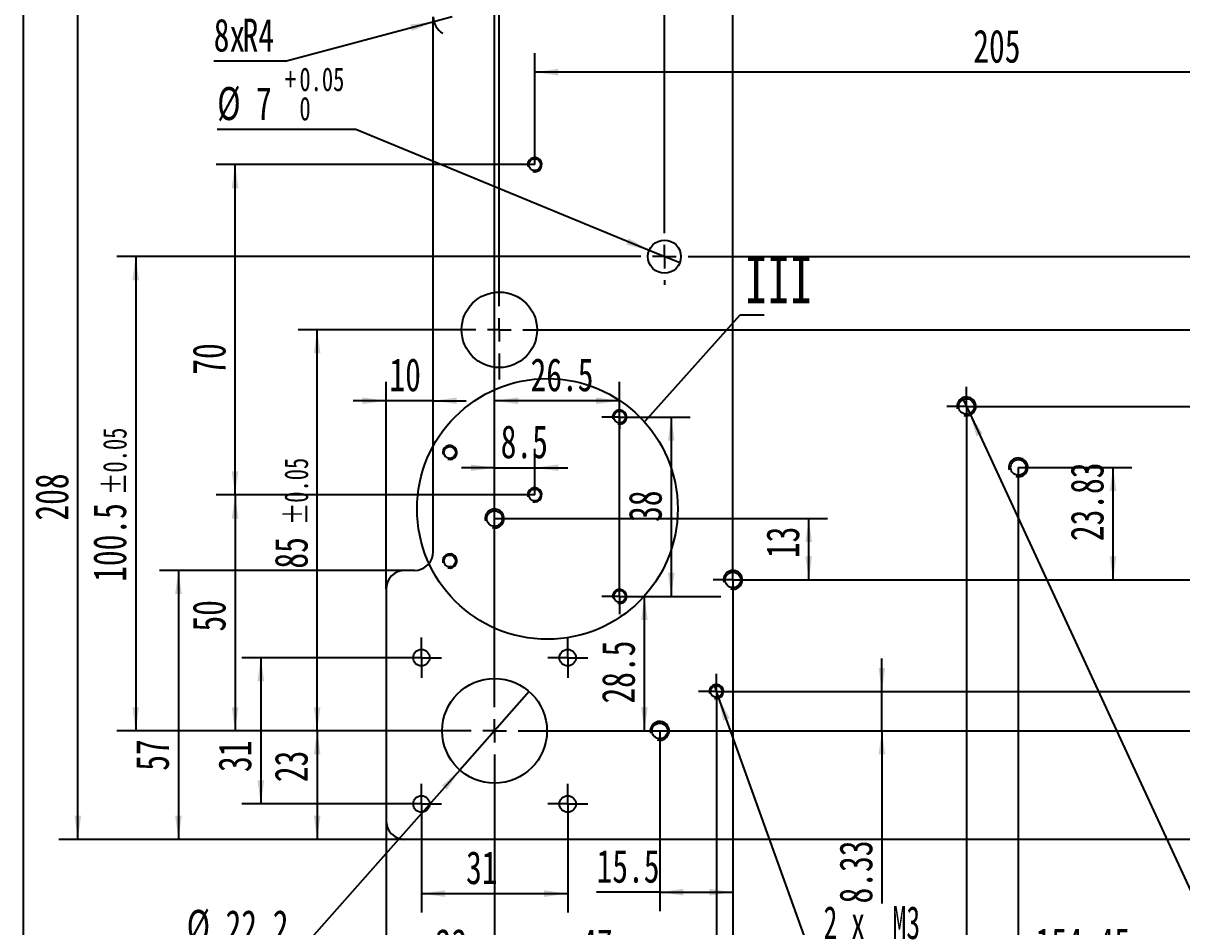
# Model space of a CAD drawing. Extents: x 10 to 515, y -34 to 231.
# Drawn here: x 14.2 to 137, y 54.6 to 150.4 of the extents above; entities that cross this region are included whole.
import ezdxf

# ---------------------------------------------------------------- set-up
doc = ezdxf.new("R2010")
doc.units = 0
doc.linetypes.add('SLD-SOLID', pattern=[0])
doc.layers.get('0').update_dxf_attribs({"linetype": 'CONTINUOUS'})
for name, color, linetype in [('FORMAT', 7, 'SLD-SOLID'), ('细实线层', 7, 'SLD-SOLID'), ('轮廓实线层', 7, 'SLD-SOLID')]:
    doc.layers.add(name, color=color, linetype=linetype)
doc.styles.add('SLDTEXTSTYLE1', font='TXT', dxfattribs={"width": 0.7})
doc.styles.add('SLDTEXTSTYLE27', font='TXT', dxfattribs={"width": 0.614286})
doc.dimstyles.new('SLDDIMSTYLE1', dxfattribs={"dimtxt": 3.5, "dimasz": 2.5, "dimexe": 0, "dimexo": 0.0625, "dimgap": 0.875, "dimtad": 2, "dimlfac": 2, "dimrnd": 1e-09, "dimzin": 12, "dimtxsty": 'SLDTEXTSTYLE1', "dimsah": 1, "dimcen": 0.09, "dimazin": 3, "dimtfac": 1, "dimtofl": 0, "dimtmove": 0, "dimatfit": 3, "dimtolj": 1, "dimtzin": 12})
doc.dimstyles.new('SLDDIMSTYLE10', dxfattribs={"dimtxt": 0.18, "dimasz": 2.5, "dimexe": 0, "dimexo": 0.0625, "dimgap": 0, "dimtad": 0, "dimtih": 1, "dimtoh": 1, "dimdec": 0, "dimrnd": 1e-09, "dimzin": 0, "dimtxsty": 'STANDARD', "dimblk1": 'NONE', "dimblk2": 'NONE', "dimsah": 1, "dimcen": 0.09, "dimazin": 3, "dimtfac": 2.5, "dimtdec": 0, "dimtofl": 0, "dimtmove": 0, "dimatfit": 3, "dimtolj": 1, "dimtzin": 0})
doc.dimstyles.new('SLDDIMSTYLE2', dxfattribs={"dimtxt": 3.5, "dimasz": 2.5, "dimexe": 0, "dimexo": 0.0625, "dimgap": 0.875, "dimtad": 2, "dimlfac": 2, "dimrnd": 1e-09, "dimzin": 12, "dimtxsty": 'SLDTEXTSTYLE1', "dimsah": 1, "dimcen": 0.09, "dimazin": 3, "dimtfac": 1, "dimtmove": 0, "dimatfit": 3, "dimtolj": 1, "dimtzin": 12})
doc.dimstyles.new('SLDDIMSTYLE3', dxfattribs={"dimtxt": 3.5, "dimasz": 2.5, "dimexe": 0, "dimexo": 0.0625, "dimgap": 0.875, "dimtad": 2, "dimlfac": 2, "dimrnd": 1e-09, "dimzin": 12, "dimtxsty": 'SLDTEXTSTYLE1', "dimsah": 1, "dimcen": 0.09, "dimazin": 3, "dimtol": 1, "dimtp": 0.05, "dimtm": 0.05, "dimtfac": 1, "dimtofl": 0, "dimtmove": 0, "dimatfit": 3, "dimtolj": 1})
doc.dimstyles.new('SLDDIMSTYLE4', dxfattribs={"dimtxt": 3.5, "dimasz": 2.5, "dimexe": 0, "dimexo": 0.0625, "dimgap": 0.875, "dimtad": 0, "dimtih": 1, "dimtoh": 1, "dimdec": 6, "dimlfac": 2, "dimrnd": 1e-09, "dimzin": 12, "dimtxsty": 'SLDTEXTSTYLE1', "dimblk1": 'NONE', "dimsah": 1, "dimcen": 0, "dimazin": 3, "dimtfac": 1, "dimtmove": 0, "dimatfit": 3, "dimtolj": 1, "dimtzin": 12})
doc.dimstyles.new('SLDDIMSTYLE6', dxfattribs={"dimtxt": 3.5, "dimasz": 2.5, "dimexe": 0, "dimexo": 0.0625, "dimgap": 0.875, "dimtad": 0, "dimtih": 1, "dimtoh": 1, "dimlfac": 2, "dimrnd": 1e-09, "dimzin": 12, "dimtxsty": 'SLDTEXTSTYLE1', "dimblk1": 'NONE', "dimsah": 1, "dimcen": 0, "dimazin": 3, "dimtfac": 1, "dimtmove": 0, "dimatfit": 3, "dimtolj": 1, "dimtzin": 12})
doc.dimstyles.new('SLDDIMSTYLE7', dxfattribs={"dimtxt": 3.5, "dimasz": 2.5, "dimexe": 0, "dimexo": 0.0625, "dimgap": 0.875, "dimtad": 0, "dimtih": 1, "dimtoh": 1, "dimlfac": 2, "dimrnd": 1e-09, "dimzin": 12, "dimtxsty": 'SLDTEXTSTYLE1', "dimblk1": 'NONE', "dimsah": 1, "dimcen": 0, "dimazin": 3, "dimtol": 1, "dimtp": 0.05, "dimtfac": 1, "dimtmove": 0, "dimatfit": 3, "dimtolj": 1})
doc.dimstyles.new('SLDDIMSTYLE8', dxfattribs={"dimtxt": 3.5, "dimasz": 2.5, "dimexe": 0, "dimexo": 0.0625, "dimgap": 0.875, "dimtad": 2, "dimlfac": 2, "dimrnd": 1e-09, "dimzin": 12, "dimtxsty": 'SLDTEXTSTYLE1', "dimsah": 1, "dimcen": 0.09, "dimazin": 3, "dimtol": 1, "dimtp": 0.05, "dimtm": 0.05, "dimtfac": 1, "dimtmove": 0, "dimatfit": 3, "dimtolj": 1})
doc.dimstyles.new('SLDDIMSTYLE9', dxfattribs={"dimtxt": 3.5, "dimasz": 2.5, "dimexe": 0, "dimexo": 0.0625, "dimgap": 0.875, "dimtad": 0, "dimtih": 1, "dimtoh": 1, "dimlfac": 2, "dimrnd": 1e-09, "dimzin": 12, "dimtxsty": 'SLDTEXTSTYLE1', "dimsah": 1, "dimcen": 0, "dimazin": 3, "dimtfac": 1, "dimtofl": 0, "dimtmove": 0, "dimatfit": 3, "dimtolj": 1, "dimtzin": 12})

# ---------------------------------------------------------------- blocks, each defined once
blk = doc.blocks.new('_D_4')
at = {"layer": 'FORMAT'}
for p, q in [((52.64, 65.9), (52.64, 30.48)), ((181.64, 65.9), (181.64, 30.48)), ((52.64, 32.48), (181.64, 32.48))]:
    blk.add_line(p, q, dxfattribs=at)
for points in [[(52.64, 32.48), (55.14, 32.13), (55.14, 32.83)], [(181.64, 32.48), (179.14, 32.83), (179.14, 32.13)]]:
    blk.add_solid(points, dxfattribs=at)
at = {"layer": 'FORMAT', "insert": (105, 36.99), "char_height": 3.5, "attachment_point": 1, "style": 'SLDTEXTSTYLE1'}
blk.add_mtext('258', dxfattribs=at)
blk = doc.blocks.new('_D_5')
at = {"layer": 'FORMAT'}
for p, q in [((74.47, 167.9), (17.98, 167.9)), ((19.98, 63.9), (19.98, 167.9)), ((54.64, 63.9), (17.98, 63.9))]:
    blk.add_line(p, q, dxfattribs=at)
for points in [[(19.98, 167.9), (19.63, 165.4), (20.33, 165.4)], [(19.98, 63.9), (20.33, 66.4), (19.63, 66.4)]]:
    blk.add_solid(points, dxfattribs=at)
at = {"layer": 'FORMAT', "insert": (15.47, 97.68), "char_height": 3.5, "attachment_point": 1, "rotation": 90, "style": 'SLDTEXTSTYLE1'}
blk.add_mtext('208', dxfattribs=at)
blk = doc.blocks.new('_D_6')
at = {"layer": 'FORMAT'}
for p, q in [((54.64, 92.4), (28.64, 92.4)), ((30.64, 92.4), (30.64, 63.9)), ((54.64, 63.9), (28.64, 63.9))]:
    blk.add_line(p, q, dxfattribs=at)
for points in [[(30.64, 92.4), (30.29, 89.9), (30.99, 89.9)], [(30.64, 63.9), (30.99, 66.4), (30.29, 66.4)]]:
    blk.add_solid(points, dxfattribs=at)
at = {"layer": 'FORMAT', "insert": (26.13, 71.17), "char_height": 3.5, "attachment_point": 1, "rotation": 90, "style": 'SLDTEXTSTYLE1'}
blk.add_mtext('57', dxfattribs=at)
blk = doc.blocks.new('_D_7')
at = {"layer": 'FORMAT'}
for p, q in [((56.39, 65.52), (56.39, 56.15)), ((71.89, 65.52), (71.89, 56.15)), ((56.39, 58.15), (71.89, 58.15))]:
    blk.add_line(p, q, dxfattribs=at)
for points in [[(56.39, 58.15), (58.89, 57.8), (58.89, 58.5)], [(71.89, 58.15), (69.39, 58.5), (69.39, 57.8)]]:
    blk.add_solid(points, dxfattribs=at)
at = {"layer": 'FORMAT', "insert": (61.12, 62.66), "char_height": 3.5, "attachment_point": 1, "style": 'SLDTEXTSTYLE1'}
blk.add_mtext('31', dxfattribs=at)
blk = doc.blocks.new('_D_8')
at = {"layer": 'FORMAT'}
for p, q in [((54.27, 83.15), (37.37, 83.15)), ((39.37, 83.15), (39.37, 67.65)), ((54.27, 67.65), (37.37, 67.65))]:
    blk.add_line(p, q, dxfattribs=at)
for points in [[(39.37, 83.15), (39.02, 80.65), (39.72, 80.65)], [(39.37, 67.65), (39.72, 70.15), (39.02, 70.15)]]:
    blk.add_solid(points, dxfattribs=at)
at = {"layer": 'FORMAT', "insert": (34.86, 71.04), "char_height": 3.5, "attachment_point": 1, "rotation": 90, "style": 'SLDTEXTSTYLE1'}
blk.add_mtext('31', dxfattribs=at)
blk = doc.blocks.new('_D_9')
at = {"layer": 'FORMAT'}
for p, q in [((52.64, 90.4), (52.64, 112.38)), ((52.64, 110.38), (49.14, 110.38)), ((57.64, 110.38), (52.64, 110.38)), ((57.64, 110.38), (61.14, 110.38))]:
    blk.add_line(p, q, dxfattribs=at)
for points in [[(52.64, 110.38), (50.14, 110.73), (50.14, 110.03)], [(57.64, 110.38), (60.14, 110.03), (60.14, 110.73)]]:
    blk.add_solid(points, dxfattribs=at)
at = {"layer": 'FORMAT', "insert": (53, 114.89), "char_height": 3.5, "attachment_point": 1, "style": 'SLDTEXTSTYLE1'}
blk.add_mtext('10', dxfattribs=at)
blk = doc.blocks.new('_D_11')
at = {"layer": 'FORMAT'}
for p, q in [((89.39, 89.32), (89.39, 35.09)), ((52.64, 65.9), (52.64, 35.09)), ((89.39, 37.09), (52.64, 37.09))]:
    blk.add_line(p, q, dxfattribs=at)
for points in [[(52.64, 37.09), (55.14, 36.74), (55.14, 37.44)], [(89.39, 37.09), (86.89, 37.44), (86.89, 36.74)]]:
    blk.add_solid(points, dxfattribs=at)
at = {"layer": 'FORMAT', "insert": (69.41, 41.6), "char_height": 3.5, "attachment_point": 1, "style": 'SLDTEXTSTYLE1'}
blk.add_mtext('73.5', dxfattribs=at)
blk = doc.blocks.new('_D_12')
at = {"layer": 'FORMAT'}
for p, q in [((59.39, 117.9), (43.34, 117.9)), ((45.34, 75.4), (45.34, 117.9)), ((57.34, 75.4), (43.34, 75.4))]:
    blk.add_line(p, q, dxfattribs=at)
for points in [[(45.34, 117.9), (44.99, 115.4), (45.69, 115.4)], [(45.34, 75.4), (45.69, 77.9), (44.99, 77.9)]]:
    blk.add_solid(points, dxfattribs=at)
at = {"layer": 'FORMAT', "attachment_point": 1, "rotation": 90, "style": 'SLDTEXTSTYLE1'}
for s, insert, char_height in [('±0.05', (41.87, 97.19), 2.5), ('85', (40.83, 92.59), 3.5)]:
    blk.add_mtext(s, dxfattribs=dict(at, insert=insert, char_height=char_height))
blk = doc.blocks.new('_D_15')
at = {"layer": 'FORMAT'}
for p, q in [((67.82, 79.56), (60.46, 71.24)), ((60.46, 71.24), (43.36, 51.9)), ((43.36, 51.9), (31.51, 51.9))]:
    blk.add_line(p, q, dxfattribs=at)
blk.add_solid([(60.46, 71.24), (58.55, 69.6), (59.07, 69.14)], dxfattribs=at)
at = {"layer": 'FORMAT', "char_height": 3.5, "attachment_point": 1, "style": 'SLDTEXTSTYLE1'}
for s, insert in [('%%c', (31.51, 56.43)), ('22.2', (35.63, 56.41))]:
    blk.add_mtext(s, dxfattribs=dict(at, insert=insert))
blk = doc.blocks.new('_NONE')
blk = doc.blocks.new('_D_16')
at = {"layer": 'FORMAT'}
for p, q in [((49.43, 139.11), (34.75, 139.11)), ((80.52, 126.31), (49.43, 139.11)), ((83.76, 124.98), (80.52, 126.31))]:
    blk.add_line(p, q, dxfattribs=at)
blk.add_solid([(80.52, 126.31), (78.35, 127.59), (78.08, 126.94)], dxfattribs=at)
at = {"layer": 'FORMAT', "attachment_point": 1, "style": 'SLDTEXTSTYLE1'}
for s, insert, char_height in [('+', (41.92, 145.7), 2.5), ('0.05', (43.46, 145.7), 2.5), ('%%c', (34.75, 143.63), 3.5), ('7', (38.86, 143.62), 3.5), ('0', (43.46, 142.59), 2.5)]:
    blk.add_mtext(s, dxfattribs=dict(at, insert=insert, char_height=char_height))
blk = doc.blocks.new('_D_17')
at = {"layer": 'FORMAT'}
for p, q in [((64.14, 68.6), (64.14, 47.9)), ((52.64, 65.9), (52.64, 47.9)), ((64.14, 49.9), (52.64, 49.9))]:
    blk.add_line(p, q, dxfattribs=at)
for points in [[(52.64, 49.9), (55.14, 49.55), (55.14, 50.25)], [(64.14, 49.9), (61.64, 50.25), (61.64, 49.55)]]:
    blk.add_solid(points, dxfattribs=at)
at = {"layer": 'FORMAT', "insert": (57.9, 54.41), "char_height": 3.5, "attachment_point": 1, "style": 'SLDTEXTSTYLE1'}
blk.add_mtext('23', dxfattribs=at)
blk = doc.blocks.new('_D_18')
at = {"layer": 'FORMAT'}
for p, q in [((57.34, 75.4), (43.34, 75.4)), ((45.34, 75.4), (45.34, 63.9)), ((54.64, 63.9), (43.34, 63.9))]:
    blk.add_line(p, q, dxfattribs=at)
for points in [[(45.34, 75.4), (44.99, 72.9), (45.69, 72.9)], [(45.34, 63.9), (45.69, 66.4), (44.99, 66.4)]]:
    blk.add_solid(points, dxfattribs=at)
at = {"layer": 'FORMAT', "insert": (40.83, 69.96), "char_height": 3.5, "attachment_point": 1, "rotation": 90, "style": 'SLDTEXTSTYLE1'}
blk.add_mtext('23', dxfattribs=at)
blk = doc.blocks.new('_D_19')
at = {"layer": 'FORMAT'}
for p, q in [((64.14, 82.2), (64.14, 193.15)), ((64.64, 123.15), (64.64, 193.15)), ((64.14, 191.15), (49.24, 191.15)), ((64.14, 191.15), (64.64, 191.15)), ((64.64, 191.15), (68.14, 191.15))]:
    blk.add_line(p, q, dxfattribs=at)
for points in [[(64.14, 191.15), (61.64, 191.5), (61.64, 190.8)], [(64.64, 191.15), (67.14, 190.8), (67.14, 191.5)]]:
    blk.add_solid(points, dxfattribs=at)
at = {"layer": 'FORMAT', "attachment_point": 1, "style": 'SLDTEXTSTYLE1'}
for s, insert, char_height in [('1', (49.24, 195.66), 3.5), ('±0.05', (52.3, 194.62), 2.5)]:
    blk.add_mtext(s, dxfattribs=dict(at, insert=insert, char_height=char_height))
blk = doc.blocks.new('_D_20')
at = {"layer": 'FORMAT'}
for p, q in [((64.64, 123.15), (64.64, 193.15)), ((174.64, 123.15), (174.64, 193.15)), ((64.64, 191.15), (174.64, 191.15))]:
    blk.add_line(p, q, dxfattribs=at)
for points in [[(64.64, 191.15), (67.14, 190.8), (67.14, 191.5)], [(174.64, 191.15), (172.14, 191.5), (172.14, 190.8)]]:
    blk.add_solid(points, dxfattribs=at)
at = {"layer": 'FORMAT', "attachment_point": 1, "style": 'SLDTEXTSTYLE1'}
for s, insert, char_height in [('220', (114.45, 195.66), 3.5), ('±0.05', (120.59, 194.62), 2.5)]:
    blk.add_mtext(s, dxfattribs=dict(at, insert=insert, char_height=char_height))
blk = doc.blocks.new('_D_21')
at = {"layer": 'FORMAT'}
for p, q in [((82.14, 128.65), (82.14, 176.39)), ((157.14, 125.65), (157.14, 176.39)), ((82.14, 174.39), (157.14, 174.39))]:
    blk.add_line(p, q, dxfattribs=at)
for points in [[(82.14, 174.39), (84.64, 174.04), (84.64, 174.74)], [(157.14, 174.39), (154.64, 174.74), (154.64, 174.04)]]:
    blk.add_solid(points, dxfattribs=at)
at = {"layer": 'FORMAT', "attachment_point": 1, "style": 'SLDTEXTSTYLE1'}
for s, insert, char_height in [('150', (114.45, 178.9), 3.5), ('±0.05', (120.59, 177.86), 2.5)]:
    blk.add_mtext(s, dxfattribs=dict(at, insert=insert, char_height=char_height))
blk = doc.blocks.new('_D_22')
at = {"layer": 'FORMAT'}
for p, q in [((79.14, 125.65), (24.11, 125.65)), ((26.11, 125.65), (26.11, 75.4)), ((57.34, 75.4), (24.11, 75.4))]:
    blk.add_line(p, q, dxfattribs=at)
for points in [[(26.11, 125.65), (25.76, 123.15), (26.46, 123.15)], [(26.11, 75.4), (26.46, 77.9), (25.76, 77.9)]]:
    blk.add_solid(points, dxfattribs=at)
at = {"layer": 'FORMAT', "attachment_point": 1, "rotation": 90, "style": 'SLDTEXTSTYLE1'}
for s, insert, char_height in [('±0.05', (22.64, 100.39), 2.5), ('100.5', (21.6, 91.19), 3.5)]:
    blk.add_mtext(s, dxfattribs=dict(at, insert=insert, char_height=char_height))
blk = doc.blocks.new('_D_23')
at = {"layer": 'FORMAT'}
for p, q in [((64.14, 82.2), (64.14, 154.19)), ((82.14, 128.65), (82.14, 154.19)), ((82.14, 152.19), (64.14, 152.19))]:
    blk.add_line(p, q, dxfattribs=at)
for points in [[(64.14, 152.19), (66.64, 151.84), (66.64, 152.54)], [(82.14, 152.19), (79.64, 152.54), (79.64, 151.84)]]:
    blk.add_solid(points, dxfattribs=at)
at = {"layer": 'FORMAT', "attachment_point": 1, "style": 'SLDTEXTSTYLE1'}
for s, insert, char_height in [('36', (66.99, 156.7), 3.5), ('±0.05', (71.59, 155.66), 2.5)]:
    blk.add_mtext(s, dxfattribs=dict(at, insert=insert, char_height=char_height))
blk = doc.blocks.new('_D_24')
at = {"layer": 'FORMAT'}
for p, q in [((89.39, 91.4), (89.39, 35.09)), ((169.14, 71.82), (169.14, 35.09)), ((169.14, 37.09), (89.39, 37.09))]:
    blk.add_line(p, q, dxfattribs=at)
for points in [[(89.39, 37.09), (91.89, 36.74), (91.89, 37.44)], [(169.14, 37.09), (166.64, 37.44), (166.64, 36.74)]]:
    blk.add_solid(points, dxfattribs=at)
at = {"layer": 'FORMAT', "insert": (129.18, 41.6), "char_height": 3.5, "attachment_point": 1, "style": 'SLDTEXTSTYLE1'}
blk.add_mtext('159.5', dxfattribs=at)
blk = doc.blocks.new('_D_25')
at = {"layer": 'FORMAT'}
for p, q in [((80.14, 165.97), (80.14, 181.34)), ((89.39, 91.4), (89.39, 181.34)), ((89.39, 179.34), (80.14, 179.34))]:
    blk.add_line(p, q, dxfattribs=at)
for points in [[(80.14, 179.34), (82.64, 178.99), (82.64, 179.69)], [(89.39, 179.34), (86.89, 179.69), (86.89, 178.99)]]:
    blk.add_solid(points, dxfattribs=at)
at = {"layer": 'FORMAT', "insert": (82.51, 183.85), "char_height": 3.5, "attachment_point": 1, "style": 'SLDTEXTSTYLE1'}
blk.add_mtext('18.5', dxfattribs=at)
blk = doc.blocks.new('_D_26')
at = {"layer": 'FORMAT'}
for p, q in [((91.47, 91.4), (194.25, 91.4)), ((192.25, 75.4), (192.25, 91.4)), ((70.94, 75.4), (194.25, 75.4))]:
    blk.add_line(p, q, dxfattribs=at)
for points in [[(192.25, 91.4), (191.9, 88.9), (192.6, 88.9)], [(192.25, 75.4), (192.6, 77.9), (191.9, 77.9)]]:
    blk.add_solid(points, dxfattribs=at)
at = {"layer": 'FORMAT', "insert": (187.74, 82.22), "char_height": 3.5, "attachment_point": 1, "rotation": 90, "style": 'SLDTEXTSTYLE1'}
blk.add_mtext('32', dxfattribs=at)
blk = doc.blocks.new('_D_27')
at = {"layer": 'FORMAT'}
for p, q in [((91.47, 91.4), (198.34, 91.4)), ((196.34, 73.9), (196.34, 91.4)), ((171.22, 73.9), (198.34, 73.9))]:
    blk.add_line(p, q, dxfattribs=at)
for points in [[(196.34, 91.4), (195.99, 88.9), (196.69, 88.9)], [(196.34, 73.9), (196.69, 76.4), (195.99, 76.4)]]:
    blk.add_solid(points, dxfattribs=at)
at = {"layer": 'FORMAT', "insert": (191.83, 83.41), "char_height": 3.5, "attachment_point": 1, "rotation": 90, "style": 'SLDTEXTSTYLE1'}
blk.add_mtext('35', dxfattribs=at)
blk = doc.blocks.new('_D_28')
at = {"layer": 'FORMAT'}
for p, q in [((158.21, 163.9), (198.11, 163.9)), ((196.11, 163.9), (196.11, 91.4)), ((91.47, 91.4), (198.11, 91.4))]:
    blk.add_line(p, q, dxfattribs=at)
for points in [[(196.11, 163.9), (195.76, 161.4), (196.46, 161.4)], [(196.11, 91.4), (196.46, 93.9), (195.76, 93.9)]]:
    blk.add_solid(points, dxfattribs=at)
at = {"layer": 'FORMAT', "insert": (191.6, 107.95), "char_height": 3.5, "attachment_point": 1, "rotation": 90, "style": 'SLDTEXTSTYLE1'}
blk.add_mtext('145', dxfattribs=at)
blk = doc.blocks.new('_D_29')
at = {"layer": 'FORMAT'}
for p, q in [((64.14, 82.2), (64.14, 112.38)), ((77.39, 89.65), (77.39, 112.38)), ((77.39, 110.38), (64.14, 110.38))]:
    blk.add_line(p, q, dxfattribs=at)
for points in [[(64.14, 110.38), (66.64, 110.03), (66.64, 110.73)], [(77.39, 110.38), (74.89, 110.73), (74.89, 110.03)]]:
    blk.add_solid(points, dxfattribs=at)
at = {"layer": 'FORMAT', "insert": (67.95, 114.89), "char_height": 3.5, "attachment_point": 1, "style": 'SLDTEXTSTYLE1'}
blk.add_mtext('26.5', dxfattribs=at)
blk = doc.blocks.new('_D_30')
at = {"layer": 'FORMAT'}
for p, q in [((105.18, 79.56), (105.18, 83.06)), ((89.52, 79.56), (107.18, 79.56)), ((105.18, 75.4), (105.18, 79.56)), ((70.94, 75.4), (107.18, 75.4)), ((105.18, 75.4), (105.18, 57.11))]:
    blk.add_line(p, q, dxfattribs=at)
for points in [[(105.18, 79.56), (105.53, 82.06), (104.83, 82.06)], [(105.18, 75.4), (104.83, 72.9), (105.53, 72.9)]]:
    blk.add_solid(points, dxfattribs=at)
at = {"layer": 'FORMAT', "insert": (100.67, 57.11), "char_height": 3.5, "attachment_point": 1, "rotation": 90, "style": 'SLDTEXTSTYLE1'}
blk.add_mtext('8.33', dxfattribs=at)
blk = doc.blocks.new('_D_31')
at = {"layer": 'FORMAT'}
for p, q in [((87.43, 80.15), (87.85, 78.98)), ((87.85, 78.98), (97.41, 52.32)), ((97.41, 52.32), (111.36, 52.32))]:
    blk.add_line(p, q, dxfattribs=at)
blk.add_solid([(87.85, 78.98), (88.37, 76.5), (89.03, 76.74)], dxfattribs=at)
at = {"layer": 'FORMAT', "insert": (99, 56.83), "char_height": 3.5, "attachment_point": 1, "style": 'SLDTEXTSTYLE27'}
blk.add_mtext('2 x  M3', dxfattribs=at)
blk = doc.blocks.new('_D_32')
at = {"layer": 'FORMAT'}
for p, q in [((87.64, 77.69), (87.64, 47.9)), ((64.14, 68.6), (64.14, 47.9)), ((64.14, 49.9), (87.64, 49.9))]:
    blk.add_line(p, q, dxfattribs=at)
for points in [[(64.14, 49.9), (66.64, 49.55), (66.64, 50.25)], [(87.64, 49.9), (85.14, 50.25), (85.14, 49.55)]]:
    blk.add_solid(points, dxfattribs=at)
at = {"layer": 'FORMAT', "insert": (73.32, 54.41), "char_height": 3.5, "attachment_point": 1, "style": 'SLDTEXTSTYLE1'}
blk.add_mtext('47', dxfattribs=at)
blk = doc.blocks.new('_D_33')
at = {"layer": 'FORMAT'}
for p, q in [((59.64, 151.07), (57.71, 150.55)), ((57.71, 150.55), (42.1, 146.37)), ((42.1, 146.37), (34.38, 146.37))]:
    blk.add_line(p, q, dxfattribs=at)
blk.add_arc((59.64, 151.07), 2, 180, 240, dxfattribs=at)
blk.add_solid([(57.71, 150.55), (55.2, 150.24), (55.39, 149.57)], dxfattribs=at)
at = {"layer": 'FORMAT', "char_height": 3.5, "attachment_point": 1, "style": 'SLDTEXTSTYLE1'}
for s, insert in [('8x', (34.38, 150.88)), ('R4', (37.44, 150.88))]:
    blk.add_mtext(s, dxfattribs=dict(at, insert=insert))
blk = doc.blocks.new('_D_34')
at = {"layer": 'FORMAT'}
for p, q in [((119.64, 103.31), (119.64, 38.06)), ((89.39, 91.4), (89.39, 38.06)), ((119.64, 40.06), (89.39, 40.06))]:
    blk.add_line(p, q, dxfattribs=at)
for points in [[(89.39, 40.06), (91.89, 39.71), (91.89, 40.41)], [(119.64, 40.06), (117.14, 40.41), (117.14, 39.71)]]:
    blk.add_solid(points, dxfattribs=at)
at = {"layer": 'FORMAT', "insert": (102.11, 44.58), "char_height": 3.5, "attachment_point": 1, "style": 'SLDTEXTSTYLE1'}
blk.add_mtext('60.5', dxfattribs=at)
blk = doc.blocks.new('_D_35')
at = {"layer": 'FORMAT'}
for p, q in [((119.64, 103.31), (131.68, 103.31)), ((129.68, 91.4), (129.68, 103.31)), ((89.39, 91.4), (131.68, 91.4))]:
    blk.add_line(p, q, dxfattribs=at)
for points in [[(129.68, 103.31), (129.33, 100.81), (130.03, 100.81)], [(129.68, 91.4), (130.03, 93.9), (129.33, 93.9)]]:
    blk.add_solid(points, dxfattribs=at)
at = {"layer": 'FORMAT', "insert": (125.17, 95.5), "char_height": 3.5, "attachment_point": 1, "rotation": 90, "style": 'SLDTEXTSTYLE1'}
blk.add_mtext('23.83', dxfattribs=at)
blk = doc.blocks.new('_D_36')
at = {"layer": 'FORMAT'}
for p, q in [((114.14, 107.7), (114.14, 42.52)), ((64.14, 68.6), (64.14, 42.52)), ((64.14, 44.52), (114.14, 44.52))]:
    blk.add_line(p, q, dxfattribs=at)
for points in [[(64.14, 44.52), (66.64, 44.17), (66.64, 44.87)], [(114.14, 44.52), (111.64, 44.87), (111.64, 44.17)]]:
    blk.add_solid(points, dxfattribs=at)
at = {"layer": 'FORMAT', "insert": (89.63, 49.04), "char_height": 3.5, "attachment_point": 1, "style": 'SLDTEXTSTYLE1'}
blk.add_mtext('100', dxfattribs=at)
blk = doc.blocks.new('_D_37')
at = {"layer": 'FORMAT'}
for p, q in [((116.22, 109.77), (190.11, 109.77)), ((188.11, 109.77), (188.11, 75.4)), ((70.94, 75.4), (190.11, 75.4))]:
    blk.add_line(p, q, dxfattribs=at)
for points in [[(188.11, 109.77), (187.76, 107.27), (188.46, 107.27)], [(188.11, 75.4), (188.46, 77.9), (187.76, 77.9)]]:
    blk.add_solid(points, dxfattribs=at)
at = {"layer": 'FORMAT', "insert": (183.6, 91.56), "char_height": 3.5, "attachment_point": 1, "rotation": 90, "style": 'SLDTEXTSTYLE1'}
blk.add_mtext('68.75', dxfattribs=at)
blk = doc.blocks.new('_D_38')
at = {"layer": 'FORMAT'}
for p, q in [((113.8, 110.52), (114.49, 109.03)), ((114.49, 109.03), (139.24, 55.58)), ((139.24, 55.58), (147.05, 55.58))]:
    blk.add_line(p, q, dxfattribs=at)
blk.add_solid([(114.49, 109.03), (115.22, 106.61), (115.86, 106.9)], dxfattribs=at)
at = {"layer": 'FORMAT', "insert": (142.14, 60.09), "char_height": 3.5, "attachment_point": 1, "style": 'SLDTEXTSTYLE1'}
blk.add_mtext('M4', dxfattribs=at)
blk = doc.blocks.new('_D_39')
at = {"layer": 'FORMAT'}
for p, q in [((164.87, 83.16), (164.87, 48)), ((87.64, 79.56), (87.64, 48)), ((164.87, 50), (87.64, 50))]:
    blk.add_line(p, q, dxfattribs=at)
for points in [[(87.64, 50), (90.14, 49.65), (90.14, 50.35)], [(164.87, 50), (162.37, 50.35), (162.37, 49.65)]]:
    blk.add_solid(points, dxfattribs=at)
at = {"layer": 'FORMAT', "insert": (121.46, 54.51), "char_height": 3.5, "attachment_point": 1, "style": 'SLDTEXTSTYLE1'}
blk.add_mtext('154.45', dxfattribs=at)
blk = doc.blocks.new('_D_40')
at = {"layer": 'FORMAT'}
for p, q in [((186.31, 83.16), (186.31, 88.49)), ((164.87, 83.16), (188.31, 83.16)), ((186.31, 79.56), (186.31, 83.16)), ((89.52, 79.56), (188.31, 79.56)), ((186.31, 79.56), (186.31, 76.06))]:
    blk.add_line(p, q, dxfattribs=at)
for points in [[(186.31, 83.16), (186.66, 85.66), (185.96, 85.66)], [(186.31, 79.56), (185.96, 77.06), (186.66, 77.06)]]:
    blk.add_solid(points, dxfattribs=at)
at = {"layer": 'FORMAT', "insert": (181.8, 83.89), "char_height": 3.5, "attachment_point": 1, "rotation": 90, "style": 'SLDTEXTSTYLE1'}
blk.add_mtext('7.2', dxfattribs=at)
blk = doc.blocks.new('_D_41')
at = {"layer": 'FORMAT'}
for p, q in [((77.39, 89.65), (82.02, 89.65)), ((80.02, 75.4), (80.02, 89.65)), ((70.94, 75.4), (82.02, 75.4))]:
    blk.add_line(p, q, dxfattribs=at)
for points in [[(80.02, 89.65), (79.67, 87.15), (80.37, 87.15)], [(80.02, 75.4), (80.37, 77.9), (79.67, 77.9)]]:
    blk.add_solid(points, dxfattribs=at)
at = {"layer": 'FORMAT', "insert": (75.5, 78.29), "char_height": 3.5, "attachment_point": 1, "rotation": 90, "style": 'SLDTEXTSTYLE1'}
blk.add_mtext('28.5', dxfattribs=at)
blk = doc.blocks.new('_D_42')
at = {"layer": 'FORMAT'}
for p, q in [((77.39, 108.65), (84.86, 108.65)), ((82.86, 108.65), (82.86, 89.65)), ((77.39, 89.65), (84.86, 89.65))]:
    blk.add_line(p, q, dxfattribs=at)
for points in [[(82.86, 108.65), (82.51, 106.15), (83.21, 106.15)], [(82.86, 89.65), (83.21, 92.15), (82.51, 92.15)]]:
    blk.add_solid(points, dxfattribs=at)
at = {"layer": 'FORMAT', "insert": (78.35, 97.54), "char_height": 3.5, "attachment_point": 1, "rotation": 90, "style": 'SLDTEXTSTYLE1'}
blk.add_mtext('38', dxfattribs=at)
blk = doc.blocks.new('_D_43')
at = {"layer": 'FORMAT'}
for p, q in [((64.14, 97.9), (99.43, 97.9)), ((97.43, 91.4), (97.43, 97.9)), ((89.39, 91.4), (99.43, 91.4))]:
    blk.add_line(p, q, dxfattribs=at)
for points in [[(97.43, 97.9), (97.08, 95.4), (97.78, 95.4)], [(97.43, 91.4), (97.78, 93.9), (97.08, 93.9)]]:
    blk.add_solid(points, dxfattribs=at)
at = {"layer": 'FORMAT', "insert": (92.92, 93.7), "char_height": 3.5, "attachment_point": 1, "rotation": 90, "style": 'SLDTEXTSTYLE1'}
blk.add_mtext('13', dxfattribs=at)
blk = doc.blocks.new('_D_44')
at = {"layer": 'FORMAT'}
for p, q in [((68.39, 135.4), (34.64, 135.4)), ((36.64, 100.4), (36.64, 135.4)), ((68.39, 100.4), (34.64, 100.4))]:
    blk.add_line(p, q, dxfattribs=at)
for points in [[(36.64, 135.4), (36.29, 132.9), (36.99, 132.9)], [(36.64, 100.4), (36.99, 102.9), (36.29, 102.9)]]:
    blk.add_solid(points, dxfattribs=at)
at = {"layer": 'FORMAT', "insert": (32.13, 113.14), "char_height": 3.5, "attachment_point": 1, "rotation": 90, "style": 'SLDTEXTSTYLE1'}
blk.add_mtext('70', dxfattribs=at)
blk = doc.blocks.new('_D_45')
at = {"layer": 'FORMAT'}
for p, q in [((68.39, 135.4), (68.39, 147.2)), ((170.89, 135.4), (170.89, 147.2)), ((170.89, 145.2), (68.39, 145.2))]:
    blk.add_line(p, q, dxfattribs=at)
for points in [[(68.39, 145.2), (70.89, 144.85), (70.89, 145.55)], [(170.89, 145.2), (168.39, 145.55), (168.39, 144.85)]]:
    blk.add_solid(points, dxfattribs=at)
at = {"layer": 'FORMAT', "insert": (114.87, 149.71), "char_height": 3.5, "attachment_point": 1, "style": 'SLDTEXTSTYLE1'}
blk.add_mtext('205', dxfattribs=at)
blk = doc.blocks.new('_D_46')
at = {"layer": 'FORMAT'}
for p, q in [((68.39, 100.4), (34.64, 100.4)), ((36.64, 100.4), (36.64, 75.4)), ((57.34, 75.4), (34.64, 75.4))]:
    blk.add_line(p, q, dxfattribs=at)
for points in [[(36.64, 100.4), (36.29, 97.9), (36.99, 97.9)], [(36.64, 75.4), (36.99, 77.9), (36.29, 77.9)]]:
    blk.add_solid(points, dxfattribs=at)
at = {"layer": 'FORMAT', "insert": (32.13, 85.92), "char_height": 3.5, "attachment_point": 1, "rotation": 90, "style": 'SLDTEXTSTYLE1'}
blk.add_mtext('50', dxfattribs=at)
blk = doc.blocks.new('_D_47')
at = {"layer": 'FORMAT'}
for p, q in [((64.14, 82.2), (64.14, 105.28)), ((68.39, 100.4), (68.39, 105.28)), ((64.14, 103.28), (60.64, 103.28)), ((64.14, 103.28), (68.39, 103.28)), ((68.39, 103.28), (71.89, 103.28))]:
    blk.add_line(p, q, dxfattribs=at)
for points in [[(64.14, 103.28), (61.64, 103.63), (61.64, 102.93)], [(68.39, 103.28), (70.89, 102.93), (70.89, 103.63)]]:
    blk.add_solid(points, dxfattribs=at)
at = {"layer": 'FORMAT', "insert": (64.79, 107.79), "char_height": 3.5, "attachment_point": 1, "style": 'SLDTEXTSTYLE1'}
blk.add_mtext('8.5', dxfattribs=at)
blk = doc.blocks.new('_D_48')
at = {"layer": 'FORMAT'}
for p, q in [((89.39, 91.4), (89.39, 56.3)), ((81.64, 75.4), (81.64, 56.3)), ((81.64, 58.3), (74.95, 58.3)), ((81.64, 58.3), (89.39, 58.3))]:
    blk.add_line(p, q, dxfattribs=at)
for points in [[(81.64, 58.3), (84.14, 57.95), (84.14, 58.65)], [(89.39, 58.3), (86.89, 58.65), (86.89, 57.95)]]:
    blk.add_solid(points, dxfattribs=at)
at = {"layer": 'FORMAT', "insert": (74.95, 62.81), "char_height": 3.5, "attachment_point": 1, "style": 'SLDTEXTSTYLE1'}
blk.add_mtext('15.5', dxfattribs=at)
blk = doc.blocks.new('SW_CENTERMARKSYMBOL_0')
at = {"layer": 'FORMAT', "color": 0}
for p, q in [((0, 1.25), (0, 2.125)), ((0, 0), (0, 1.25)), ((-1.25, 0), (-2.125, 0)), ((0, 0), (-1.25, 0)), ((0, 0), (0, -1.25)), ((0, 0), (1.25, 0)), ((1.25, 0), (2.125, 0)), ((0, -1.25), (0, -2.125))]:
    blk.add_line(p, q, dxfattribs=at)
blk = doc.blocks.new('SW_CENTERMARKSYMBOL_1')
at = {"layer": 'FORMAT', "color": 0}
for p, q in [((0, 2.5), (0, 6.8)), ((0, 0), (0, 1.25)), ((-2.5, 0), (-6.8, 0)), ((0, 0), (-1.25, 0)), ((0, 0), (0, -1.25)), ((0, 0), (1.25, 0)), ((2.5, 0), (6.8, 0)), ((0, -2.5), (0, -6.8))]:
    blk.add_line(p, q, dxfattribs=at)
blk = doc.blocks.new('SW_CENTERMARKSYMBOL_2')
at = {"layer": 'FORMAT', "color": 0}
for p, q in [((0, 1.25), (0, 2.125)), ((0, 0), (0, 1.25)), ((-1.25, 0), (-2.125, 0)), ((0, 0), (-1.25, 0)), ((0, 0), (0, -1.25)), ((0, 0), (1.25, 0)), ((1.25, 0), (2.125, 0)), ((0, -1.25), (0, -2.125))]:
    blk.add_line(p, q, dxfattribs=at)
blk = doc.blocks.new('SW_CENTERMARKSYMBOL_3')
at = {"layer": 'FORMAT', "color": 0}
for p, q in [((0, 1.25), (0, 2.125)), ((0, 0), (0, 1.25)), ((-1.25, 0), (-2.125, 0)), ((0, 0), (-1.25, 0)), ((0, 0), (0, -1.25)), ((0, 0), (1.25, 0)), ((1.25, 0), (2.125, 0)), ((0, -1.25), (0, -2.125))]:
    blk.add_line(p, q, dxfattribs=at)
blk = doc.blocks.new('SW_CENTERMARKSYMBOL_4')
at = {"layer": 'FORMAT', "color": 0}
for p, q in [((0, 1.25), (0, 2.125)), ((0, 0), (0, 1.25)), ((-1.25, 0), (-2.125, 0)), ((0, 0), (-1.25, 0)), ((0, 0), (0, -1.25)), ((0, 0), (1.25, 0)), ((1.25, 0), (2.125, 0)), ((0, -1.25), (0, -2.125))]:
    blk.add_line(p, q, dxfattribs=at)
blk = doc.blocks.new('SW_CENTERMARKSYMBOL_6')
at = {"layer": 'FORMAT', "color": 0}
for p, q in [((0, 2.5), (0, 5.25)), ((0, 0), (0, 1.25)), ((-2.5, 0), (-5.25, 0)), ((0, 0), (-1.25, 0)), ((0, 0), (0, -1.25)), ((0, 0), (1.25, 0)), ((2.5, 0), (106.74, 0)), ((0, -2.5), (0, -5.25))]:
    blk.add_line(p, q, dxfattribs=at)
blk = doc.blocks.new('SW_CENTERMARKSYMBOL_7')
at = {"layer": 'FORMAT', "color": 0}
for p, q in [((0, 1.25), (0, 2.075)), ((0, 0), (0, 1.25)), ((-1.25, 0), (-2.075, 0)), ((0, 0), (-1.25, 0)), ((0, 0), (0, -1.25)), ((0, 0), (1.25, 0)), ((1.25, 0), (2.075, 0)), ((0, -1.25), (0, -2.075))]:
    blk.add_line(p, q, dxfattribs=at)
blk = doc.blocks.new('SW_CENTERMARKSYMBOL_9')
at = {"layer": 'FORMAT', "color": 0}
for p, q in [((0, 1.25), (0, 2.075)), ((0, 0), (0, 1.25)), ((-1.25, 0), (-2.075, 0)), ((0, 0), (-1.25, 0)), ((0, 0), (0, -1.25)), ((0, 0), (1.25, 0)), ((1.25, 0), (2.075, 0)), ((0, -1.25), (0, -2.075))]:
    blk.add_line(p, q, dxfattribs=at)
blk = doc.blocks.new('SW_CENTERMARKSYMBOL_12')
at = {"layer": 'FORMAT', "color": 0}
for p, q in [((0, 1.25), (0, 1.875)), ((0, 0), (0, 1.25)), ((-1.25, 0), (-1.875, 0)), ((0, 0), (-1.25, 0)), ((0, 0), (0, -1.25)), ((0, 0), (1.25, 0)), ((1.25, 0), (1.875, 0)), ((0, -1.25), (0, -1.875))]:
    blk.add_line(p, q, dxfattribs=at)
blk = doc.blocks.new('SW_CENTERMARKSYMBOL_13')
at = {"layer": 'FORMAT', "color": 0}
for p, q in [((0, 20.25), (0, 20.875)), ((0, 19), (0, 20.25)), ((-1.25, 19), (-1.875, 19)), ((0, 19), (-1.25, 19)), ((0, 19), (0, 17.75)), ((0, 19), (1.25, 19)), ((1.25, 19), (1.875, 19)), ((0, 2.5), (0, 16.5)), ((0, 0), (0, 1.25)), ((-1.25, 0), (-1.875, 0)), ((0, 0), (-1.25, 0)), ((0, 0), (0, -1.25)), ((0, 0), (1.25, 0)), ((1.25, 0), (10.728, 0)), ((0, -1.25), (0, -1.875))]:
    blk.add_line(p, q, dxfattribs=at)
blk = doc.blocks.new('SW_CENTERMARKSYMBOL_14')
at = {"layer": 'FORMAT', "color": 0}
for p, q in [((0, 2.5), (0, 3)), ((0, 0), (0, 1.25)), ((-2.5, 0), (-3, 0)), ((0, 0), (-1.25, 0)), ((0, 0), (0, -1.25)), ((0, 0), (1.25, 0)), ((2.5, 0), (73.27, 0)), ((0, -2.5), (0, -3))]:
    blk.add_line(p, q, dxfattribs=at)

msp = doc.modelspace()

# ---------------------------------------------------------------- linework, layer by layer
at = {"color": 7, "linetype": 'SLD-SOLID'}
for p, q in [((57.64211817, 94.39879224), (57.64211817, 151.07036512)), ((55.64211817, 92.39879224), (54.64211817, 92.39879224)), ((52.64211817, 90.39879224), (52.64211817, 65.89879224)), ((179.64211817, 63.89879224), (54.64211817, 63.89879224))]:
    msp.add_line(p, q, dxfattribs=at)
for centre, radius in [((68.39211817, 135.39879224), 0.625), ((82.14211817, 125.64879224), 1.75), ((64.64211817, 117.89879224), 4), ((114.14211817, 109.77379224), 0.825), ((77.39211817, 108.64879224), 0.625), ((59.39211817, 104.89879224), 0.625), ((119.64211817, 103.31379224), 0.825), ((68.39211817, 100.39879224), 0.625), ((64.14211817, 97.89879224), 0.825), ((59.39211817, 93.39879224), 0.625), ((89.39211817, 91.39879224), 0.825), ((77.39211817, 89.64879224), 0.625), ((56.39211817, 83.14879224), 0.875), ((71.89211817, 83.14879224), 0.875), ((64.14211817, 75.39879224), 5.55), ((87.64211817, 79.56379224), 0.625), ((81.64211817, 75.39879224), 0.825), ((56.39211817, 67.64879224), 0.875), ((71.89211817, 67.64879224), 0.875)]:
    msp.add_circle(centre, radius, dxfattribs=at)
for centre, radius, start, end in [((68.39211817, 135.39879224), 0.75, 255, 195), ((114.14211817, 109.77379224), 1, 255, 195), ((77.39211817, 108.64879224), 0.75, 255, 195), ((59.39211817, 104.89879224), 0.75, 255, 195), ((119.64211817, 103.31379224), 1, 255, 195), ((68.39211817, 100.39879224), 0.75, 255, 195), ((64.14211817, 97.89879224), 1, 255, 195), ((55.64211817, 94.39879224), 2, 270, 0), ((59.39211817, 93.39879224), 0.75, 255, 195), ((54.64211817, 90.39879224), 2, 90, 180), ((89.39211817, 91.39879224), 1, 255, 195), ((77.39211817, 89.64879224), 0.75, 255, 195), ((87.64211817, 79.56379224), 0.75, 255, 195), ((81.64211817, 75.39879224), 1, 255, 195), ((54.64211817, 65.89879224), 2, 180, 270)]:
    msp.add_arc(centre, radius, start, end, dxfattribs=at)
at = {"layer": '细实线层'}
msp.add_circle((69.73614376, 98.91920376), 13.81311724, dxfattribs=at)
at = {"layer": '轮廓实线层'}
msp.add_line((14.18556797, 205.4508454), (14.18556797, 5.4508454), dxfattribs=at)

# ---------------------------------------------------------------- block references
at = {"layer": 'FORMAT'}
for name, p in [('SW_CENTERMARKSYMBOL_14', (82.14211817, 125.64879224)), ('SW_CENTERMARKSYMBOL_6', (64.64211817, 117.89879224)), ('SW_CENTERMARKSYMBOL_7', (114.14211817, 109.77379224)), ('SW_CENTERMARKSYMBOL_13', (77.39211817, 89.64879224)), ('SW_CENTERMARKSYMBOL_9', (89.39211817, 91.39879224)), ('SW_CENTERMARKSYMBOL_0', (56.39211817, 83.14879224)), ('SW_CENTERMARKSYMBOL_4', (71.89211817, 83.14879224)), ('SW_CENTERMARKSYMBOL_1', (64.14211817, 75.39879224)), ('SW_CENTERMARKSYMBOL_12', (87.64211817, 79.56379224)), ('SW_CENTERMARKSYMBOL_3', (56.39211817, 67.64879224)), ('SW_CENTERMARKSYMBOL_2', (71.89211817, 67.64879224))]:
    msp.add_blockref(name, p, dxfattribs=at)

# ---------------------------------------------------------------- texts
at = {"layer": '细实线层', "insert": (90.66936055, 125.71894653), "char_height": 5, "attachment_point": 1, "style": 'SLDTEXTSTYLE1'}
msp.add_mtext('III', dxfattribs=at)

# ---------------------------------------------------------------- dimensions: what is measured, and where the dimension line sits
at = {"layer": 'FORMAT'}
for base, p1, p2, dimstyle, picture, middle in [((64.64211817, 191.14879224), (64.14211817, 82.19879224), (64.64211817, 123.14879224), 'SLDDIMSTYLE8', '_D_19', (54.05761509, 191.14879224)), ((174.64211817, 191.14879224), (64.64211817, 123.14879224), (174.64211817, 123.14879224), 'SLDDIMSTYLE3', '_D_20', (120.80478601, 191.14879224)), ((80.14211817, 179.34102324), (89.39211817, 91.39879224), (80.14211817, 165.97379224), 'SLDDIMSTYLE1', '_D_25', (85.57802861, 179.34102324)), ((157.14211817, 174.38612602), (82.14211817, 128.64879224), (157.14211817, 125.64879224), 'SLDDIMSTYLE3', '_D_21', (120.80478601, 174.38612602)), ((64.14211817, 152.18879227), (82.14211817, 128.64879224), (64.14211817, 82.19879224), 'SLDDIMSTYLE3', '_D_23', (72.57533303, 152.18879227)), ((68.39211817, 145.20309339), (170.89211817, 135.39879224), (68.39211817, 135.39879224), 'SLDDIMSTYLE1', '_D_45', (117.1695165, 145.20309339)), ((52.64211817, 110.37926809), (57.64211817, 94.39879224), (52.64211817, 90.39879224), 'SLDDIMSTYLE2', '_D_9', (54.53338719, 110.37926809)), ((64.14211817, 110.37926809), (77.39211817, 89.64879224), (64.14211817, 82.19879224), 'SLDDIMSTYLE1', '_D_29', (71.01532132, 110.37926809)), ((68.39211817, 103.28010386), (64.14211817, 82.19879224), (68.39211817, 100.39879224), 'SLDDIMSTYLE2', '_D_47', (67.0926959, 103.28010386)), ((114.14211817, 44.52360428), (64.14211817, 68.59879224), (114.14211817, 107.69879224), 'SLDDIMSTYLE1', '_D_36', (91.93160255, 44.52360428)), ((89.39211817, 40.06379224), (119.64211817, 103.31379224), (89.39211817, 91.39879224), 'SLDDIMSTYLE1', '_D_34', (105.17606479, 40.06379224)), ((89.39211817, 58.30244767), (81.64211817, 75.39879224), (89.39211817, 91.39879224), 'SLDDIMSTYLE1', '_D_48', (78.0192817, 58.30244767)), ((89.39211817, 37.09314291), (169.14211817, 71.82379224), (89.39211817, 91.39879224), 'SLDDIMSTYLE1', '_D_24', (133.02001012, 37.09314291)), ((52.64211817, 37.09314291), (89.39211817, 89.32379224), (52.64211817, 65.89879224), 'SLDDIMSTYLE1', '_D_11', (72.4797634, 37.09314291)), ((87.64211817, 49.99888771), (164.86711817, 83.16379224), (87.64211817, 79.56379224), 'SLDDIMSTYLE1', '_D_39', (126.06797464, 49.99888771)), ((87.64211817, 49.90016696), (64.14211817, 68.59879224), (87.64211817, 77.68879224), 'SLDDIMSTYLE1', '_D_32', (74.85019674, 49.90016696)), ((52.64211817, 49.90016696), (64.14211817, 68.59879224), (52.64211817, 65.89879224), 'SLDDIMSTYLE1', '_D_17', (59.43921716, 49.90016696)), ((181.64211817, 32.47575182), (52.64211817, 65.89879224), (181.64211817, 65.89879224), 'SLDDIMSTYLE1', '_D_4', (107.29905902, 32.47575182)), ((71.89211817, 58.14849741), (56.39211817, 65.52379224), (71.89211817, 65.52379224), 'SLDDIMSTYLE1', '_D_7', (62.65268599, 58.14849741))]:
    dim = msp.add_linear_dim(base=base, p1=p1, p2=p2, dimstyle=dimstyle, dxfattribs=at)
    dim.commit()
    dim.dimension.update_dxf_attribs({"geometry": picture, "text_midpoint": middle, "dimtype": 160})
for base, p1, p2, dimstyle, picture, middle in [((19.9806264, 167.89879224), (54.64211817, 63.89879224), (74.4705453, 167.89879224), 'SLDDIMSTYLE1', '_D_5', (19.9806264, 99.98398239)), ((196.11100332, 91.39879224), (158.21366654, 163.89879224), (91.46711817, 91.39879224), 'SLDDIMSTYLE1', '_D_28', (196.11100332, 110.25050706)), ((36.64211817, 135.39879224), (68.39211817, 100.39879224), (68.39211817, 135.39879224), 'SLDDIMSTYLE1', '_D_44', (36.64211817, 114.67150743)), ((26.11094009, 75.39879224), (79.14211817, 125.64879224), (57.34211817, 75.39879224), 'SLDDIMSTYLE3', '_D_22', (26.11094009, 99.07736564)), ((45.34437741, 117.89879224), (57.34211817, 75.39879224), (59.39211817, 117.89879224), 'SLDDIMSTYLE3', '_D_12', (45.34437741, 98.17420573)), ((188.11105095, 75.39879224), (116.21711817, 109.77379224), (70.94211817, 75.39879224), 'SLDDIMSTYLE1', '_D_37', (188.11105095, 95.38890998)), ((82.85744041, 89.64879224), (77.39211817, 108.64879224), (77.39211817, 89.64879224), 'SLDDIMSTYLE1', '_D_42', (82.85744041, 99.07736564)), ((129.6839606, 103.31379224), (89.39211817, 91.39879224), (119.64211817, 103.31379224), 'SLDDIMSTYLE1', '_D_35', (129.6839606, 99.33447553)), ((36.64211817, 75.39879224), (68.39211817, 100.39879224), (57.34211817, 75.39879224), 'SLDDIMSTYLE1', '_D_46', (36.64211817, 87.45734713)), ((97.42853269, 97.89879224), (89.39211817, 91.39879224), (64.14211817, 97.89879224), 'SLDDIMSTYLE1', '_D_43', (97.42853269, 95.23600597)), ((30.64211817, 63.89879224), (54.64211817, 92.39879224), (54.64211817, 63.89879224), 'SLDDIMSTYLE1', '_D_6', (30.64211817, 72.70624299)), ((192.25166419, 91.39879224), (70.94211817, 75.39879224), (91.46711817, 91.39879224), 'SLDDIMSTYLE1', '_D_26', (192.25166419, 83.75440712)), ((196.34464406, 91.39879224), (171.21711817, 73.89879224), (91.46711817, 91.39879224), 'SLDDIMSTYLE1', '_D_27', (196.34464406, 84.9488423)), ((80.01504207, 89.64879224), (70.94211817, 75.39879224), (77.39211817, 89.64879224), 'SLDDIMSTYLE1', '_D_41', (80.01504207, 81.35740589)), ((186.31449491, 83.16379224), (89.51711817, 79.56379224), (164.86711817, 83.16379224), 'SLDDIMSTYLE2', '_D_40', (186.31449491, 86.19000906)), ((39.37094528, 67.64879224), (54.26711817, 83.14879224), (54.26711817, 67.64879224), 'SLDDIMSTYLE1', '_D_8', (39.37094528, 72.57616497)), ((105.17886237, 79.56379224), (70.94211817, 75.39879224), (89.51711817, 79.56379224), 'SLDDIMSTYLE2', '_D_30', (105.17886237, 60.18139359)), ((45.34437741, 63.89879224), (57.34211817, 75.39879224), (54.64211817, 63.89879224), 'SLDDIMSTYLE2', '_D_18', (45.34437741, 71.49936141))]:
    dim = msp.add_linear_dim(base=base, p1=p1, p2=p2, angle=90, dimstyle=dimstyle, dxfattribs=at)
    dim.commit()
    dim.dimension.update_dxf_attribs({"geometry": picture, "text_midpoint": middle, "dimtype": 160})
dim = msp.add_radius_dim(center=(59.64211817, 151.07036512), mpoint=(57.71026652, 150.55272703), text='8x<>', dimstyle='SLDDIMSTYLE9', dxfattribs=at)
dim.commit()
dim.dimension.update_dxf_attribs({"geometry": '_D_33', "text_midpoint": (37.44555868, 148.53505501), "dimtype": 164})
for p1, p2, dimstyle, picture, middle in [((83.76045864, 124.98285371), (80.5237777, 126.31473077), 'SLDDIMSTYLE7', '_D_16', (41.29668578, 142.3483939)), ((67.81927232, 79.55583896), (60.46496403, 71.24174553), 'SLDDIMSTYLE6', '_D_15', (36.64211817, 54.58587202))]:
    dim = msp.add_diameter_dim_2p(p1=p1, p2=p2, dimstyle=dimstyle, dxfattribs=at)
    dim.commit()
    dim.dimension.update_dxf_attribs({"geometry": picture, "text_midpoint": middle, "dimtype": 163})
for p1, p2, text, picture, middle in [((113.79548825, 110.52243949), (114.48874809, 109.025145), ' M4 \\P', '_D_38', (143.93869213, 57.74290858)), ((87.43116627, 80.15211553), (87.85307007, 78.97546895), '2 x  M3 \\P', '_D_31', (105.17886237, 54.48578987))]:
    dim = msp.add_diameter_dim_2p(p1=p1, p2=p2, text=text, dimstyle='SLDDIMSTYLE4', override={"dimpost": '<>'}, dxfattribs=at)
    dim.commit()
    dim.dimension.update_dxf_attribs({"geometry": picture, "text_midpoint": middle, "dimtype": 163})

# ---------------------------------------------------------------- leaders
at = {"layer": '细实线层', "has_arrowhead": 0}
msp.add_leader([(80.02802692, 108.13220266), (90.16936055, 119.48519079), (92.71050182, 119.48519079)], dimstyle='SLDDIMSTYLE10', dxfattribs=at)

doc.saveas('drawing.dxf')
